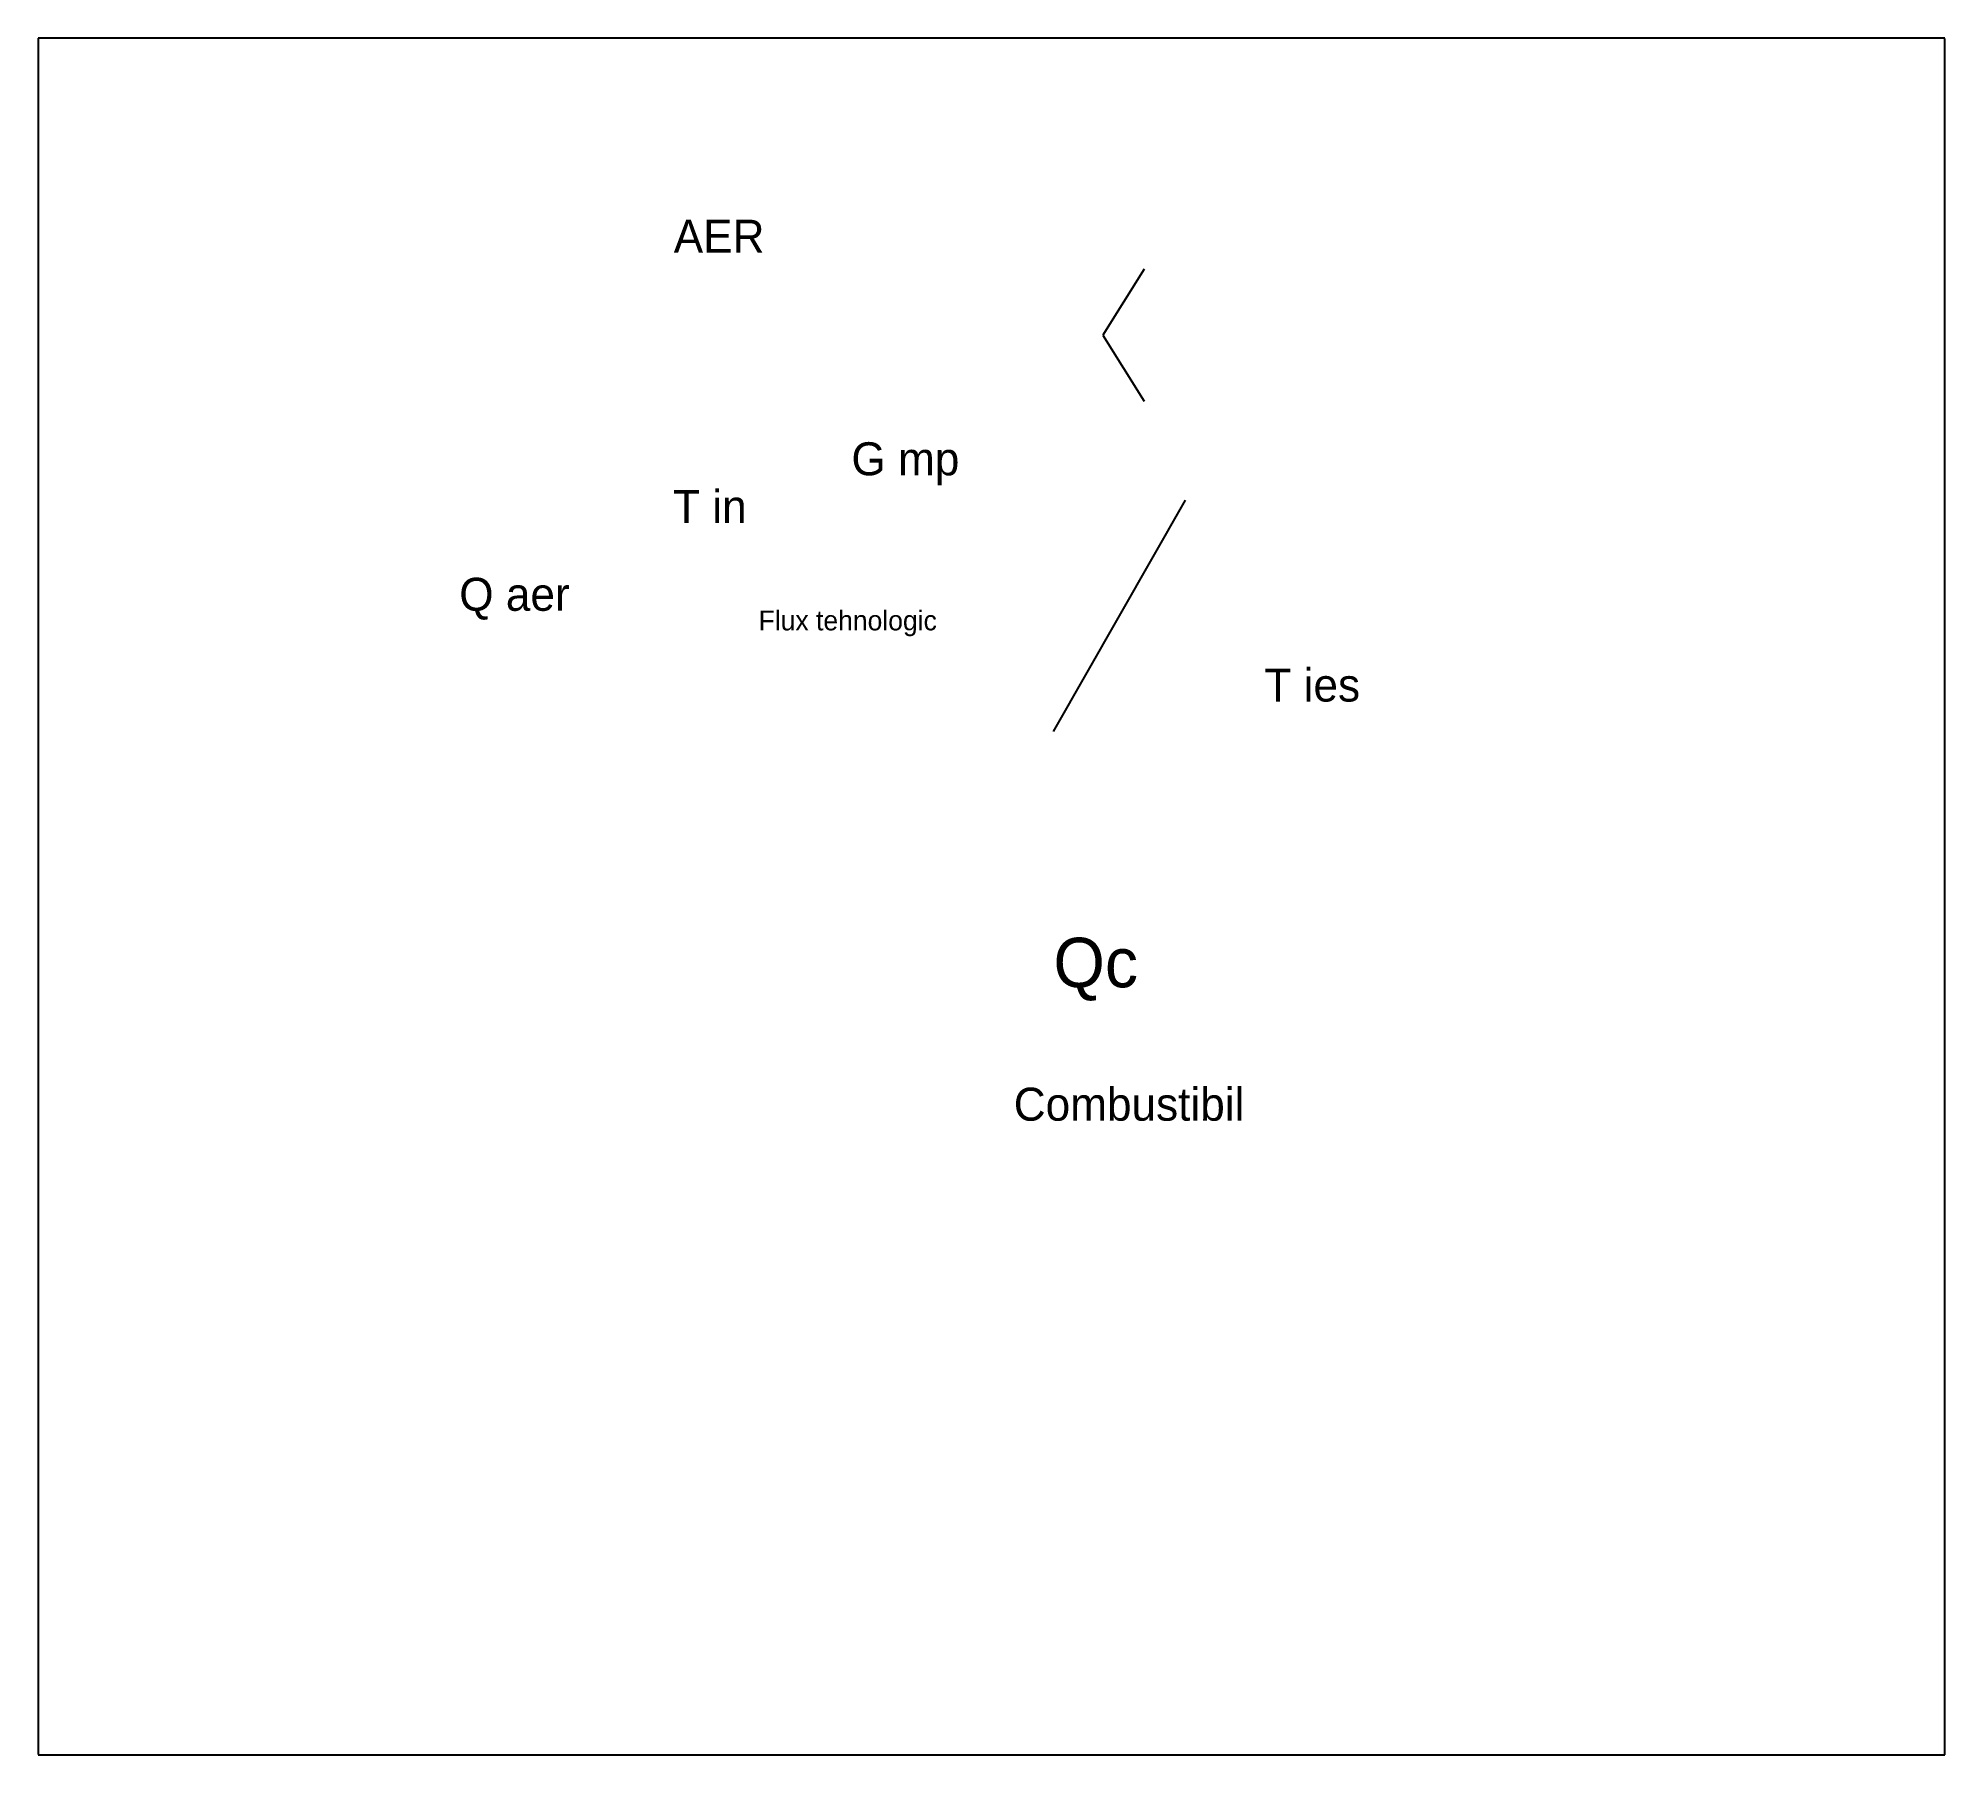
# Model space of a CAD drawing. Header units: millimetres. Extents: x 0 to 578, y 0 to 520.
import ezdxf

# ---------------------------------------------------------------- set-up
doc = ezdxf.new("R2010")
doc.units = ezdxf.units.MM
doc.linetypes.add('HIDDEN2', pattern=[0.1875, 0.125, -0.0625])
doc.layers.add('no plot', color=41, linetype='HIDDEN2', plot=False)
doc.layers.add('Process', color=5, linetype='Continuous')

msp = doc.modelspace()

# ---------------------------------------------------------------- linework, layer by layer
at = {"layer": 'no plot'}
msp.add_lwpolyline([(0, 0), (577.5, 0), (577.5, 520), (0, 520)], close=True, dxfattribs=at)
at = {"layer": 'Process'}
for p, q in [((335, 450), (322.5, 430)), ((322.5, 430), (335, 410)), ((307.5, 310), (347.5, 380))]:
    msp.add_line(p, q, dxfattribs=at)

# ---------------------------------------------------------------- texts
for s, height, p in [('AER', 10, (192.5, 455)), ('G mp', 10, (246.33, 387.58)), ('T in', 10, (192.3, 373.1)), ('Q aer', 10, (127.55, 346.54)), ('Flux tehnologic', 6, (218.22, 340.61)), ('T ies', 10, (371.41, 319.05)), ('Qc', 15, (307.5, 232.5)), ('Combustibil', 10, (295.49, 192.09))]:
    msp.add_text(s, height=height).set_placement(p)

doc.saveas('drawing.dxf')
